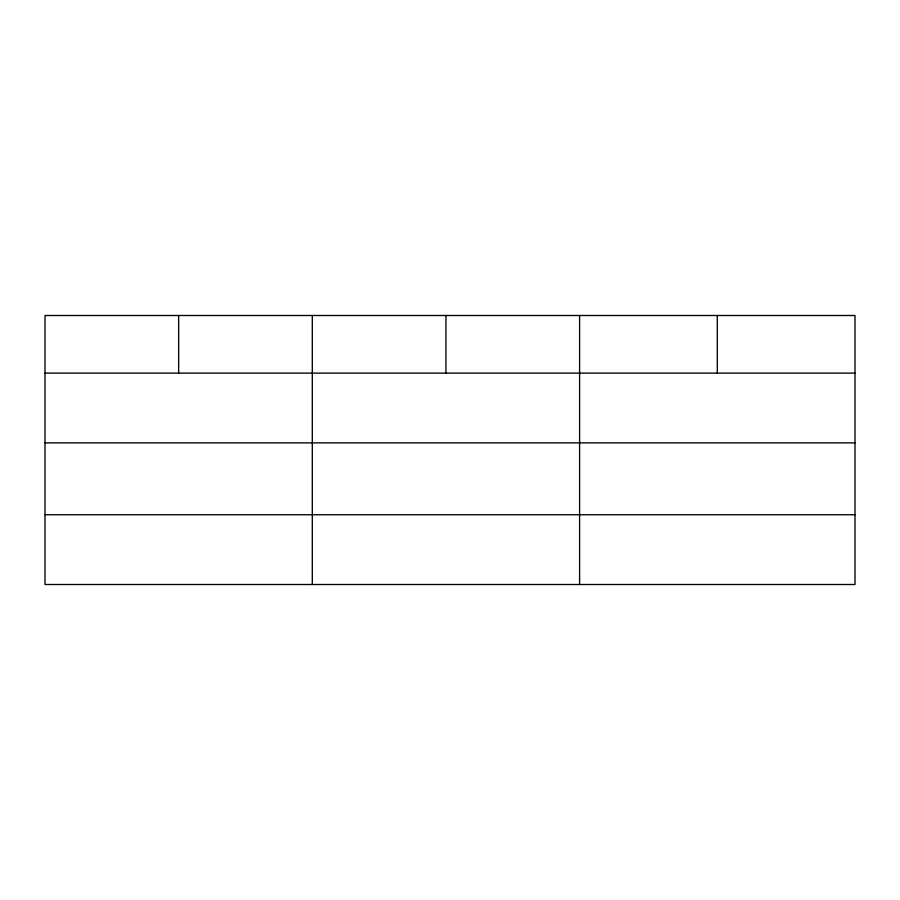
<?xml version="1.0" encoding="UTF-8"?>
<svg xmlns="http://www.w3.org/2000/svg" width="900" height="900" viewBox="0 0 900 900"><rect width="100%" height="100%" fill="white"/><g stroke="black" fill="none" stroke-linecap="round" stroke-linejoin="round"><path stroke-width="1.35" d="M855 442.879L855 315.495L45 315.495L45 584.505L855 584.505L855 442.879L45 442.879M45 373.118L855 373.118M45 514.744L855 514.744M717.3 315.495L717.3 373.118M579.6 315.495L579.6 584.505M445.95 315.495L445.95 373.118M312.3 315.495L312.3 584.505M178.65 315.495L178.65 373.118"/></g></svg>
